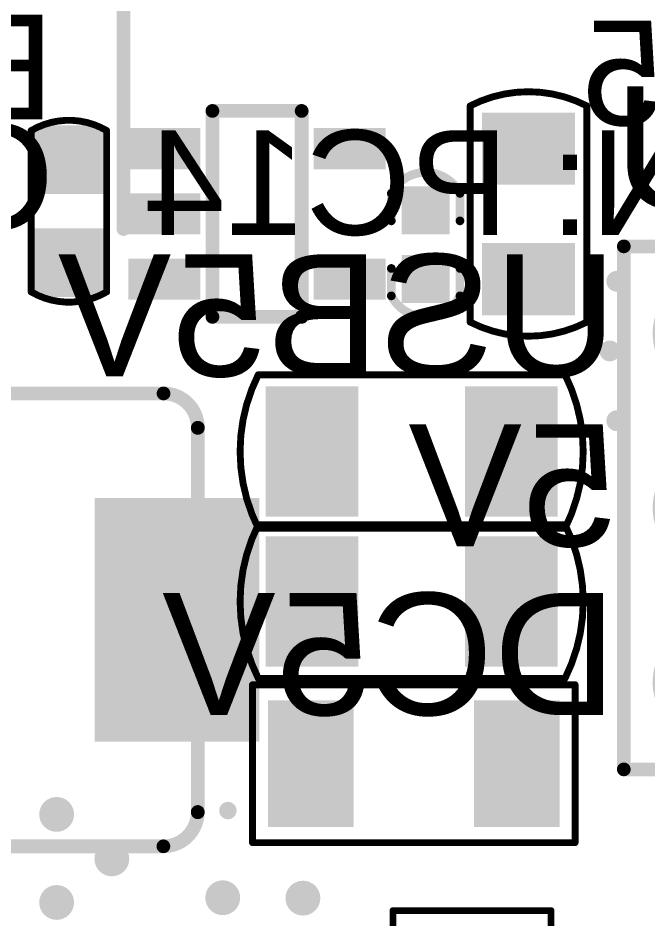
# Model space of a CAD drawing. Header units: millimetres. Extents: x -6 to 151, y -20 to 98.
# Drawn here: x 60.44 to 69.62, y 30.56 to 43.69 of the extents above; entities that cross this region are included whole.
import ezdxf

# ---------------------------------------------------------------- set-up
doc = ezdxf.new("R2010")
doc.units = ezdxf.units.MM
for name, color, linetype in [('BottomOverlay', 54, 'Continuous'), ('BottomSolder', 6, 'Continuous'), ('MultiLayer', 9, 'Continuous'), ('PadHoleLayer', 156, 'Continuous'), ('TopOverlay', 2, 'Continuous'), ('TopPaste', 8, 'Continuous'), ('TopSolder', 216, 'Continuous'), ('ViaHoleLayer', 16, 'Continuous')]:
    doc.layers.add(name, color=color, linetype=linetype)
doc.styles.add('Arial', font='arial.ttf', dxfattribs={"height": 0.2})

# ---------------------------------------------------------------- blocks, each defined once
blk = doc.blocks.new('0650_____41')
at = {"layer": 'TopPaste'}
for points in [[(-1.824, -1.75), (-4.174, -1.75), (-4.174, 1.75), (-1.824, 1.75)], [(4.174, -1.75), (1.824, -1.75), (1.824, 1.75), (4.174, 1.75)]]:
    blk.add_hatch(color=8, dxfattribs=at).paths.add_polyline_path(points)
at = {"layer": 'TopSolder'}
for points in [[(-1.799, -1.775), (-4.2, -1.775), (-4.2, 1.775), (-1.799, 1.775)], [(4.2, -1.775), (1.799, -1.775), (1.799, 1.775), (4.2, 1.775)]]:
    blk.add_hatch(color=216, dxfattribs=at).paths.add_polyline_path(points)
at = {"layer": 'TopOverlay', "const_width": 0.2}
for points in [[(-3.299, 2.8, -0.414212), (-2.799, 3.3)], [(2.803, 3.299, -0.414212), (3.303, 2.799)], [(-2.799, -3.299, -0.414214), (-3.299, -2.799)], [(3.301, -2.799, -0.414212), (2.801, -3.299)]]:
    blk.add_lwpolyline(points, format="xyb", dxfattribs=at)
at = {"layer": 'TopOverlay', "const_width": 0.1}
for points in [[(-2.849, 3.3, 1), (-2.749, 3.3, 1)], [(-2.847, 3.299, 1), (-2.747, 3.299, 1)], [(2.753, 3.299, 1), (2.853, 3.299, 1)], [(2.753, 3.299, 1), (2.853, 3.299, 1)], [(-3.349, 2.801, 1), (-3.249, 2.801, 1)], [(-3.349, 2.8, 1), (-3.249, 2.8, 1)], [(3.252, 2.797, 1), (3.352, 2.797, 1)], [(3.253, 2.799, 1), (3.353, 2.799, 1)], [(-3.349, -2.799, 1), (-3.249, -2.799, 1)], [(-3.349, -2.799, 1), (-3.249, -2.799, 1)], [(3.251, -2.799, 1), (3.351, -2.799, 1)], [(3.252, -2.803, 1), (3.352, -2.803, 1)], [(-2.849, -3.299, 1), (-2.749, -3.299, 1)], [(-2.849, -3.299, 1), (-2.749, -3.299, 1)], [(2.751, -3.299, 1), (2.851, -3.299, 1)], [(2.751, -3.299, 1), (2.851, -3.299, 1)]]:
    blk.add_lwpolyline(points, format="xyb", close=True, dxfattribs=at)
at = {"layer": 'TopOverlay', "const_width": 0.2}
for points in [[(-2.797, 3.299), (2.803, 3.299)], [(-3.299, -2.799), (-3.299, 2.801)], [(3.302, -2.803), (3.302, 2.797)], [(-2.799, -3.299), (2.801, -3.299)]]:
    blk.add_lwpolyline(points, dxfattribs=at)
blk = doc.blocks.new('RES1206_43')
at = {"layer": 'TopPaste'}
for points in [[(-2.1, -0.9), (-2.1, 0.9), (-0.9, 0.9), (-0.9, -0.9)], [(0.9, -0.9), (0.9, 0.9), (2.1, 0.9), (2.1, -0.9)]]:
    blk.add_hatch(color=8, dxfattribs=at).paths.add_polyline_path(points)
at = {"layer": 'TopSolder'}
for points in [[(-2.125, -0.925), (-2.125, 0.925), (-0.875, 0.925), (-0.875, -0.925)], [(0.875, -0.925), (0.875, 0.925), (2.125, 0.925), (2.125, -0.925)]]:
    blk.add_hatch(color=216, dxfattribs=at).paths.add_polyline_path(points)
at = {"layer": 'TopOverlay', "const_width": 0.1}
for points in [[(-2.35, -1.15), (-2.35, 1.15)], [(-2.35, 1.15), (2.35, 1.15)], [(2.35, -1.15), (2.35, 1.15)], [(-2.35, -1.15), (2.35, -1.15)]]:
    blk.add_lwpolyline(points, dxfattribs=at)
at = {"layer": 'TopOverlay', "const_width": 0.05}
for points in [[(-2.375, 1.15, 1), (-2.325, 1.15, 1)], [(-2.375, 1.15, 1), (-2.325, 1.15, 1)], [(2.325, 1.15, 1), (2.375, 1.15, 1)], [(2.325, 1.15, 1), (2.375, 1.15, 1)], [(-2.375, -1.15, 1), (-2.325, -1.15, 1)], [(-2.375, -1.15, 1), (-2.325, -1.15, 1)], [(2.325, -1.15, 1), (2.375, -1.15, 1)], [(2.325, -1.15, 1), (2.375, -1.15, 1)]]:
    blk.add_lwpolyline(points, format="xyb", close=True, dxfattribs=at)
blk = doc.blocks.new('CAP1206_47')
at = {"layer": 'TopPaste'}
for points in [[(-2.1, -0.925), (-2.1, 0.925), (-0.8, 0.925), (-0.8, -0.925)], [(0.8, -0.925), (0.8, 0.925), (2.1, 0.925), (2.1, -0.925)]]:
    blk.add_hatch(color=8, dxfattribs=at).paths.add_polyline_path(points)
at = {"layer": 'TopSolder'}
for points in [[(-2.125, -0.95), (-2.125, 0.95), (-0.775, 0.95), (-0.775, -0.95)], [(0.775, -0.95), (0.775, 0.95), (2.125, 0.95), (2.125, -0.95)]]:
    blk.add_hatch(color=216, dxfattribs=at).paths.add_polyline_path(points)
at = {"layer": 'TopOverlay', "const_width": 0.1}
for points in [[(-2.235, -1.118, -0.236068), (-2.235, 1.118)], [(2.235, 1.118, -0.236068), (2.235, -1.118)]]:
    blk.add_lwpolyline(points, format="xyb", dxfattribs=at)
for points in [[(-2.235, 1.118), (2.235, 1.118)], [(-2.235, -1.118), (2.235, -1.118)]]:
    blk.add_lwpolyline(points, dxfattribs=at)
at = {"layer": 'TopOverlay', "const_width": 0.05}
for points in [[(-2.26, 1.118, 1), (-2.21, 1.118, 1)], [(-2.26, 1.118, 1), (-2.21, 1.118, 1)], [(2.21, 1.118, 1), (2.26, 1.118, 1)], [(2.21, 1.118, 1), (2.26, 1.118, 1)], [(-2.26, -1.118, 1), (-2.21, -1.118, 1)], [(-2.26, -1.118, 1), (-2.21, -1.118, 1)], [(2.21, -1.118, 1), (2.26, -1.118, 1)], [(2.21, -1.118, 1), (2.26, -1.118, 1)]]:
    blk.add_lwpolyline(points, format="xyb", close=True, dxfattribs=at)
blk = doc.blocks.new('CAP1206_48')
at = {"layer": 'TopPaste'}
for points in [[(-2.1, -0.925), (-2.1, 0.925), (-0.8, 0.925), (-0.8, -0.925)], [(0.8, -0.925), (0.8, 0.925), (2.1, 0.925), (2.1, -0.925)]]:
    blk.add_hatch(color=8, dxfattribs=at).paths.add_polyline_path(points)
at = {"layer": 'TopSolder'}
for points in [[(-2.125, -0.95), (-2.125, 0.95), (-0.775, 0.95), (-0.775, -0.95)], [(0.775, -0.95), (0.775, 0.95), (2.125, 0.95), (2.125, -0.95)]]:
    blk.add_hatch(color=216, dxfattribs=at).paths.add_polyline_path(points)
at = {"layer": 'TopOverlay', "const_width": 0.1}
for points in [[(-2.235, -1.118, -0.236068), (-2.235, 1.118)], [(2.235, 1.118, -0.236068), (2.235, -1.118)]]:
    blk.add_lwpolyline(points, format="xyb", dxfattribs=at)
for points in [[(-2.235, 1.118), (2.235, 1.118)], [(-2.235, -1.118), (2.235, -1.118)]]:
    blk.add_lwpolyline(points, dxfattribs=at)
at = {"layer": 'TopOverlay', "const_width": 0.05}
for points in [[(-2.26, 1.118, 1), (-2.21, 1.118, 1)], [(-2.26, 1.118, 1), (-2.21, 1.118, 1)], [(2.21, 1.118, 1), (2.26, 1.118, 1)], [(2.21, 1.118, 1), (2.26, 1.118, 1)], [(-2.26, -1.118, 1), (-2.21, -1.118, 1)], [(-2.26, -1.118, 1), (-2.21, -1.118, 1)], [(2.21, -1.118, 1), (2.26, -1.118, 1)], [(2.21, -1.118, 1), (2.26, -1.118, 1)]]:
    blk.add_lwpolyline(points, format="xyb", close=True, dxfattribs=at)
blk = doc.blocks.new('H______1X3_132')
at = {"layer": 'BottomSolder'}
h = blk.add_hatch(color=6, dxfattribs=at)
edge = h.paths.add_edge_path()
edge.add_arc((0, 0), 0.85, 0, 360)
h = blk.add_hatch(color=6, dxfattribs=at)
edge = h.paths.add_edge_path()
edge.add_arc((2.54, 0), 0.85, 0, 360)
h = blk.add_hatch(color=6, dxfattribs=at)
edge = h.paths.add_edge_path()
edge.add_arc((5.08, 0), 0.85, 0, 360)
at = {"layer": 'MultiLayer'}
h = blk.add_hatch(color=9, dxfattribs=at)
edge = h.paths.add_edge_path()
edge.add_arc((0, 0), 0.825, 0, 360)
h = blk.add_hatch(color=9, dxfattribs=at)
edge = h.paths.add_edge_path()
edge.add_arc((2.54, 0), 0.825, 0, 360)
h = blk.add_hatch(color=9, dxfattribs=at)
edge = h.paths.add_edge_path()
edge.add_arc((5.08, 0), 0.825, 0, 360)
at = {"layer": 'PadHoleLayer'}
h = blk.add_hatch(color=156, dxfattribs=at)
edge = h.paths.add_edge_path()
edge.add_arc((0, 0), 0.51, 0, 360)
h = blk.add_hatch(color=156, dxfattribs=at)
edge = h.paths.add_edge_path()
edge.add_arc((2.54, 0), 0.51, 0, 360)
h = blk.add_hatch(color=156, dxfattribs=at)
edge = h.paths.add_edge_path()
edge.add_arc((5.08, 0), 0.51, 0, 360)
at = {"layer": 'TopSolder'}
h = blk.add_hatch(color=216, dxfattribs=at)
edge = h.paths.add_edge_path()
edge.add_arc((0, 0), 0.85, 0, 360)
h = blk.add_hatch(color=216, dxfattribs=at)
edge = h.paths.add_edge_path()
edge.add_arc((2.54, 0), 0.85, 0, 360)
h = blk.add_hatch(color=216, dxfattribs=at)
edge = h.paths.add_edge_path()
edge.add_arc((5.08, 0), 0.85, 0, 360)
at = {"layer": 'TopOverlay', "const_width": 0.2}
for points in [[(-1.27, 1.27), (6.35, 1.27)], [(-1.27, 1.27), (-1.27, -1.27)], [(6.35, 1.27), (6.35, -1.27)], [(-1.27, -1.27), (6.35, -1.27)]]:
    blk.add_lwpolyline(points, dxfattribs=at)
at = {"layer": 'TopOverlay', "const_width": 0.1}
for points in [[(-1.32, 1.27, 1), (-1.22, 1.27, 1)], [(-1.32, 1.27, 1), (-1.22, 1.27, 1)], [(6.3, 1.27, 1), (6.4, 1.27, 1)], [(6.3, 1.27, 1), (6.4, 1.27, 1)], [(-1.32, -1.27, 1), (-1.22, -1.27, 1)], [(-1.32, -1.27, 1), (-1.22, -1.27, 1)], [(6.3, -1.27, 1), (6.4, -1.27, 1)], [(6.3, -1.27, 1), (6.4, -1.27, 1)]]:
    blk.add_lwpolyline(points, format="xyb", close=True, dxfattribs=at)
blk = doc.blocks.new('CAP0603_156')
at = {"layer": 'TopPaste'}
for points in [[(-1.15, 0.4), (-0.35, 0.4), (-0.35, -0.4), (-1.15, -0.4)], [(0.35, 0.4), (1.15, 0.4), (1.15, -0.4), (0.35, -0.4)]]:
    blk.add_hatch(color=8, dxfattribs=at).paths.add_polyline_path(points)
at = {"layer": 'TopSolder'}
for points in [[(-1.25, 0.5), (-0.25, 0.5), (-0.25, -0.5), (-1.25, -0.5)], [(0.25, 0.5), (1.25, 0.5), (1.25, -0.5), (0.25, -0.5)]]:
    blk.add_hatch(color=216, dxfattribs=at).paths.add_polyline_path(points)
at = {"layer": 'TopOverlay', "const_width": 0.1}
for points in [[(-1.175, -0.55, -0.272732), (-1.175, 0.55)], [(1.175, 0.55, -0.272727), (1.175, -0.55)]]:
    blk.add_lwpolyline(points, format="xyb", dxfattribs=at)
for points in [[(-1.175, 0.55), (1.168, 0.55)], [(-1.175, -0.55), (1.168, -0.55)]]:
    blk.add_lwpolyline(points, dxfattribs=at)
at = {"layer": 'TopOverlay', "const_width": 0.05}
for points in [[(-1.2, 0.55, 1), (-1.15, 0.55, 1)], [(-1.2, 0.55, 1), (-1.15, 0.55, 1)], [(1.143, 0.55, 1), (1.193, 0.55, 1)], [(1.15, 0.55, 1), (1.2, 0.55, 1)], [(-1.2, -0.55, 1), (-1.15, -0.55, 1)], [(-1.2, -0.55, 1), (-1.15, -0.55, 1)], [(1.143, -0.55, 1), (1.193, -0.55, 1)], [(1.15, -0.55, 1), (1.2, -0.55, 1)]]:
    blk.add_lwpolyline(points, format="xyb", close=True, dxfattribs=at)
blk = doc.blocks.new('CAP0805_157')
at = {"layer": 'TopPaste'}
for points in [[(-1.45, -0.65), (-1.45, 0.65), (-0.45, 0.65), (-0.45, -0.65)], [(0.45, -0.65), (0.45, 0.65), (1.45, 0.65), (1.45, -0.65)]]:
    blk.add_hatch(color=8, dxfattribs=at).paths.add_polyline_path(points)
at = {"layer": 'TopSolder'}
for points in [[(-1.475, -0.675), (-1.475, 0.675), (-0.425, 0.675), (-0.425, -0.675)], [(0.425, -0.675), (0.425, 0.675), (1.475, 0.675), (1.475, -0.675)]]:
    blk.add_hatch(color=216, dxfattribs=at).paths.add_polyline_path(points)
at = {"layer": 'TopOverlay', "const_width": 0.1}
for points in [[(-1.575, -0.85, -0.242434), (-1.575, 0.85)], [(1.575, 0.85, -0.242434), (1.575, -0.85)]]:
    blk.add_lwpolyline(points, format="xyb", dxfattribs=at)
for points in [[(-1.575, 0.85), (1.575, 0.85)], [(1.55, -0.85), (-1.575, -0.85)]]:
    blk.add_lwpolyline(points, dxfattribs=at)
at = {"layer": 'TopOverlay', "const_width": 0.05}
for points in [[(-1.6, 0.85, 1), (-1.55, 0.85, 1)], [(-1.6, 0.85, 1), (-1.55, 0.85, 1)], [(1.55, 0.85, 1), (1.6, 0.85, 1)], [(1.55, 0.85, 1), (1.6, 0.85, 1)], [(-1.6, -0.85, 1), (-1.55, -0.85, 1)], [(-1.6, -0.85, 1), (-1.55, -0.85, 1)], [(1.525, -0.85, 1), (1.575, -0.85, 1)], [(1.55, -0.85, 1), (1.6, -0.85, 1)]]:
    blk.add_lwpolyline(points, format="xyb", close=True, dxfattribs=at)
blk = doc.blocks.new('CAP0402_158')
at = {"layer": 'TopPaste'}
for points in [[(-0.75, 0.25), (-0.25, 0.25), (-0.25, -0.25), (-0.75, -0.25)], [(0.25, 0.25), (0.75, 0.25), (0.75, -0.25), (0.25, -0.25)]]:
    blk.add_hatch(color=8, dxfattribs=at).paths.add_polyline_path(points)
at = {"layer": 'TopSolder'}
for points in [[(-0.85, 0.35), (-0.15, 0.35), (-0.15, -0.35), (-0.85, -0.35)], [(0.15, 0.35), (0.85, 0.35), (0.85, -0.35), (0.15, -0.35)]]:
    blk.add_hatch(color=216, dxfattribs=at).paths.add_polyline_path(points)
at = {"layer": 'TopOverlay', "const_width": 0.127}
for points in [[(-0.747, -0.5, -0.613401), (-0.746, 0.5)], [(0.747, 0.5, -0.613401), (0.746, -0.5)]]:
    blk.add_lwpolyline(points, format="xyb", dxfattribs=at)
at = {"layer": 'TopOverlay', "const_width": 0.0635}
for points in [[(-0.778, 0.5, 1), (-0.715, 0.5, 1)], [(-0.778, 0.5, 1), (-0.715, 0.5, 1)], [(-0.378, 0.5, 1), (-0.315, 0.5, 1)], [(0.315, 0.5, 1), (0.378, 0.5, 1)], [(0.715, 0.5, 1), (0.778, 0.5, 1)], [(0.715, 0.5, 1), (0.779, 0.5, 1)], [(-0.779, -0.5, 1), (-0.715, -0.5, 1)], [(-0.778, -0.5, 1), (-0.715, -0.5, 1)], [(-0.378, -0.5, 1), (-0.315, -0.5, 1)], [(0.315, -0.5, 1), (0.378, -0.5, 1)], [(0.715, -0.5, 1), (0.778, -0.5, 1)], [(0.715, -0.5, 1), (0.778, -0.5, 1)]]:
    blk.add_lwpolyline(points, format="xyb", close=True, dxfattribs=at)
at = {"layer": 'TopOverlay', "const_width": 0.127}
for points in [[(-0.347, 0.5), (-0.747, 0.5)], [(0.747, 0.5), (0.347, 0.5)], [(-0.347, -0.5), (-0.747, -0.5)], [(0.747, -0.5), (0.347, -0.5)]]:
    blk.add_lwpolyline(points, dxfattribs=at)
blk = doc.blocks.new('RES1206_170')
at = {"layer": 'TopPaste'}
for points in [[(-2.1, -0.9), (-2.1, 0.9), (-0.9, 0.9), (-0.9, -0.9)], [(0.9, -0.9), (0.9, 0.9), (2.1, 0.9), (2.1, -0.9)]]:
    blk.add_hatch(color=8, dxfattribs=at).paths.add_polyline_path(points)
at = {"layer": 'TopSolder'}
for points in [[(-2.125, -0.925), (-2.125, 0.925), (-0.875, 0.925), (-0.875, -0.925)], [(0.875, -0.925), (0.875, 0.925), (2.125, 0.925), (2.125, -0.925)]]:
    blk.add_hatch(color=216, dxfattribs=at).paths.add_polyline_path(points)
at = {"layer": 'TopOverlay', "const_width": 0.1}
for points in [[(-2.35, 1.15), (2.35, 1.15)], [(-2.35, 1.15), (-2.35, -1.15)], [(2.35, 1.15), (2.35, -1.15)], [(2.35, -1.15), (-2.35, -1.15)]]:
    blk.add_lwpolyline(points, dxfattribs=at)
at = {"layer": 'TopOverlay', "const_width": 0.05}
for points in [[(-2.375, 1.15, 1), (-2.325, 1.15, 1)], [(-2.375, 1.15, 1), (-2.325, 1.15, 1)], [(2.325, 1.15, 1), (2.375, 1.15, 1)], [(2.325, 1.15, 1), (2.375, 1.15, 1)], [(-2.375, -1.15, 1), (-2.325, -1.15, 1)], [(-2.375, -1.15, 1), (-2.325, -1.15, 1)], [(2.325, -1.15, 1), (2.375, -1.15, 1)], [(2.325, -1.15, 1), (2.375, -1.15, 1)]]:
    blk.add_lwpolyline(points, format="xyb", close=True, dxfattribs=at)
blk = doc.blocks.new('SOT23_5_176')
at = {"layer": 'TopPaste'}
for points in [[(-0.675, 0.85), (-1.225, 0.85), (-1.225, 1.85), (-0.675, 1.85)], [(1.225, 0.85), (0.675, 0.85), (0.675, 1.85), (1.225, 1.85)], [(-0.675, -1.85), (-1.225, -1.85), (-1.225, -0.85), (-0.675, -0.85)], [(0.275, -1.85), (-0.275, -1.85), (-0.275, -0.85), (0.275, -0.85)], [(1.225, -1.85), (0.675, -1.85), (0.675, -0.85), (1.225, -0.85)]]:
    blk.add_hatch(color=8, dxfattribs=at).paths.add_polyline_path(points)
at = {"layer": 'TopSolder'}
for points in [[(-0.65, 0.825), (-1.25, 0.825), (-1.25, 1.875), (-0.65, 1.875)], [(1.25, 0.825), (0.65, 0.825), (0.65, 1.875), (1.25, 1.875)], [(-0.65, -1.875), (-1.25, -1.875), (-1.25, -0.825), (-0.65, -0.825)], [(0.3, -1.875), (-0.3, -1.875), (-0.3, -0.825), (0.3, -0.825)], [(1.25, -1.875), (0.65, -1.875), (0.65, -0.825), (1.25, -0.825)]]:
    blk.add_hatch(color=216, dxfattribs=at).paths.add_polyline_path(points)
at = {"layer": 'TopOverlay', "const_width": 0.2}
for points in [[(1.5, 0.65), (-1.5, 0.65)], [(-1.5, -0.65), (-1.5, 0.65)], [(1.5, -0.65), (1.5, 0.65)], [(-1.5, -0.65), (1.5, -0.65)]]:
    blk.add_lwpolyline(points, dxfattribs=at)
at = {"layer": 'TopOverlay', "const_width": 0.1}
for points in [[(-1.55, 0.65, 1), (-1.45, 0.65, 1)], [(-1.55, 0.65, 1), (-1.45, 0.65, 1)], [(1.45, 0.65, 1), (1.55, 0.65, 1)], [(1.45, 0.65, 1), (1.55, 0.65, 1)], [(-1.55, -0.65, 1), (-1.45, -0.65, 1)], [(-1.55, -0.65, 1), (-1.45, -0.65, 1)], [(1.45, -0.65, 1), (1.55, -0.65, 1)], [(1.45, -0.65, 1), (1.55, -0.65, 1)]]:
    blk.add_lwpolyline(points, format="xyb", close=True, dxfattribs=at)

msp = doc.modelspace()

# ---------------------------------------------------------------- hatches: boundary and pattern name
at = {"layer": 'ViaHoleLayer'}
h = msp.add_hatch(color=16, dxfattribs=at)
edge = h.paths.add_edge_path()
edge.add_arc((69.164, 39.853), 0.152, 0, 360)
h = msp.add_hatch(color=16, dxfattribs=at)
edge = h.paths.add_edge_path()
edge.add_arc((69.063, 38.837), 0.152, 0, 360)
h = msp.add_hatch(color=16, dxfattribs=at)
edge = h.paths.add_edge_path()
edge.add_arc((69.164, 37.821), 0.152, 0, 360)
h = msp.add_hatch(color=16, dxfattribs=at)
edge = h.paths.add_edge_path()
edge.add_arc((61.005, 32.085), 0.254, 0, 360)
h = msp.add_hatch(color=16, dxfattribs=at)
edge = h.paths.add_edge_path()
edge.add_arc((63.499, 32.141), 0.127, 0, 360)
h = msp.add_hatch(color=16, dxfattribs=at)
edge = h.paths.add_edge_path()
edge.add_arc((61.809, 31.437), 0.254, 0, 360)
h = msp.add_hatch(color=16, dxfattribs=at)
edge = h.paths.add_edge_path()
edge.add_arc((63.424, 30.871), 0.254, 0, 360)
h = msp.add_hatch(color=16, dxfattribs=at)
edge = h.paths.add_edge_path()
edge.add_arc((64.592, 30.865), 0.254, 0, 360)
h = msp.add_hatch(color=16, dxfattribs=at)
edge = h.paths.add_edge_path()
edge.add_arc((61.005, 30.802), 0.254, 0, 360)

# ---------------------------------------------------------------- linework, layer by layer
at = {"layer": 'BottomOverlay', "const_width": 0.203}
msp.add_lwpolyline([(61.979, 40.616), (61.979, 67.037)], dxfattribs=at)
at = {"layer": 'BottomOverlay', "const_width": 0.102}
msp.add_lwpolyline([(61.928, 40.616, 1), (62.03, 40.616, 1)], format="xyb", close=True, dxfattribs=at)

# ---------------------------------------------------------------- block references
for name, p, rotation in [('CAP0805_157', (67.878, 40.833), 90), ('SOT23_5_176', (63.924, 40.834), 270), ('CAP0603_156', (61.184, 40.873), 90), ('CAP0402_158', (66.38, 40.386), 270), ('H______1X3_132', (70.536, 34.011), 90), ('RES1206_170', (67.055, 28.333), 90)]:
    msp.add_blockref(name, p, dxfattribs=dict(rotation=rotation))
for name, p in [('CAP1206_47', (66.176, 37.372)), ('0650_____41', (59.759, 34.919)), ('CAP1206_48', (66.176, 35.186)), ('RES1206_43', (66.207, 32.824))]:
    msp.add_blockref(name, p)

# ---------------------------------------------------------------- texts
at = {"layer": 'BottomOverlay', "style": 'Arial', "text_generation_flag": 2}
for s, height, p in [('EN: PE3', 1.524, (60.97, 42.213)), ('EN: PE5', 1.524, (76.82, 42.126)), ('CS/PDN: PC15', 1.524, (60.97, 40.616)), ('CS/PDN: PC14', 1.524, (76.82, 40.529)), ('USB5V', 1.778, (69.165, 38.468)), ('5V', 1.778, (69.165, 35.991)), ('DC5V', 1.778, (69.165, 33.533))]:
    msp.add_text(s, height=height, rotation=360, dxfattribs=at).set_placement(p)
at = {"layer": 'TopOverlay', "style": 'Arial'}
msp.add_text('U5V', height=1.778, rotation=360, dxfattribs=at).set_placement((69.126, 40.914))

doc.saveas('drawing.dxf')
